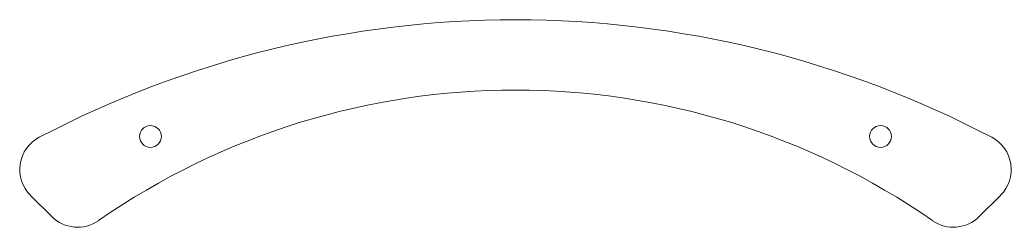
# Model space of a CAD drawing. Header units: millimetres. Extents: x -68 to 68, y 112 to 140.
import ezdxf

# ---------------------------------------------------------------- set-up
doc = ezdxf.new("R2010")
doc.units = ezdxf.units.MM

msp = doc.modelspace()

# ---------------------------------------------------------------- linework, layer by layer
at = {"color": 7, "linetype": 'Continuous', "lineweight": 15}
for p, q in [((-66.42, 115.92), (-63.52, 113.01)), ((63.52, 113.01), (66.42, 115.92))]:
    msp.add_line(p, q, dxfattribs=at)
for centre in [(-50, 124), (50, 124)]:
    msp.add_circle(centre, 1.5, dxfattribs=at)
for centre, radius, start, end in [((0, 0), 140, 62.2353, 117.7647), ((0, 30.37), 100, 55.1626, 124.8374), ((-62.89, 119.46), 5, 117.7647, 225), ((62.89, 119.46), 5, 315, 62.2353), ((-59.98, 116.55), 5, 225, 304.8374), ((59.98, 116.55), 5, 235.1626, 315)]:
    msp.add_arc(centre, radius, start, end, dxfattribs=at)

doc.saveas('drawing.dxf')
